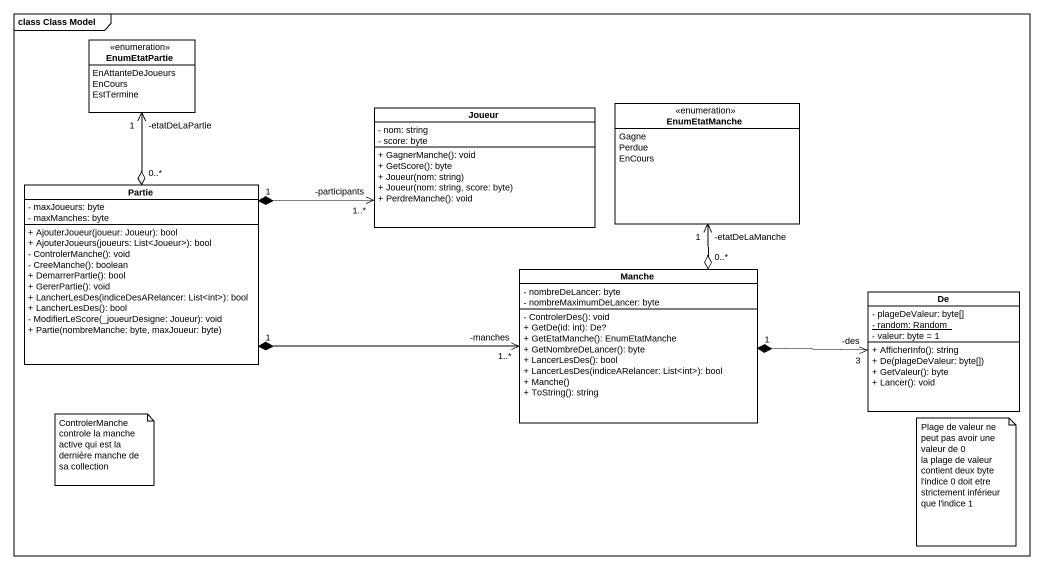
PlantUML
@startuml
mainframe class Class Model
hide circle
hide empty members
skinparam classAttributeIconSize 0
enum EnumEtatPartie {
  EnAttanteDeJoueurs
  EnCours
  EstTermine
}
class Joueur {
  - nom: string
  - score: byte
  + GagnerManche(): void
  + GetScore(): byte
  + Joueur(nom: string)
  + Joueur(nom: string, score: byte)
  + PerdreManche(): void
}
enum EnumEtatManche {
  Gagne
  Perdue
  EnCours
}
class Partie {
  - maxJoueurs: byte
  - maxManches: byte
  + AjouterJoueur(joueur: Joueur): bool
  + AjouterJoueurs(joueurs: List<Joueur>): bool
  - ControlerManche(): void
  - CreeManche(): boolean
  + DemarrerPartie(): bool
  + GererPartie(): void
  + LancherLesDes(indiceDesARelancer: List<int>): bool
  + LancherLesDes(): bool
  - ModifierLeScore(_joueurDesigne: Joueur): void
  + Partie(nombreManche: byte, maxJoueur: byte)
}
class Manche {
  - nombreDeLancer: byte
  - nombreMaximumDeLancer: byte
  - ControlerDes(): void
  + GetDe(id: int): De?
  + GetEtatManche(): EnumEtatManche
  + GetNombreDeLancer(): byte
  + LancerLesDes(): bool
  + LancerLesDes(indiceARelancer: List<int>): bool
  + Manche()
  + ToString(): string
}
class De {
  - plageDeValeur: byte[]
  {static} - random: Random
  - valeur: byte = 1
  + AfficherInfo(): string
  + De(plageDeValeur: byte[])
  + GetValeur(): byte
  + Lancer(): void
}
EnumEtatPartie "-etatDeLaPartie\n1" <--o "0..*" Partie
Joueur "-participants\n1..*" <-left-* "1" Partie
EnumEtatManche "-etatDeLaManche\n1" <--o "0..*" Manche
Manche "-manches\n1..*" <-left-* "1" Partie
De "-des\n3" <-left-* "1" Manche
note as N1
  ControlerManche controle la manche active qui est la dernière manche de sa collection
end note
note as N2
  Plage de valeur ne peut pas avoir une valeur de 0
  la plage de valeur contient deux byte
  l'indice 0 doit etre strictement inférieur que l'indice 1
end note
@enduml
